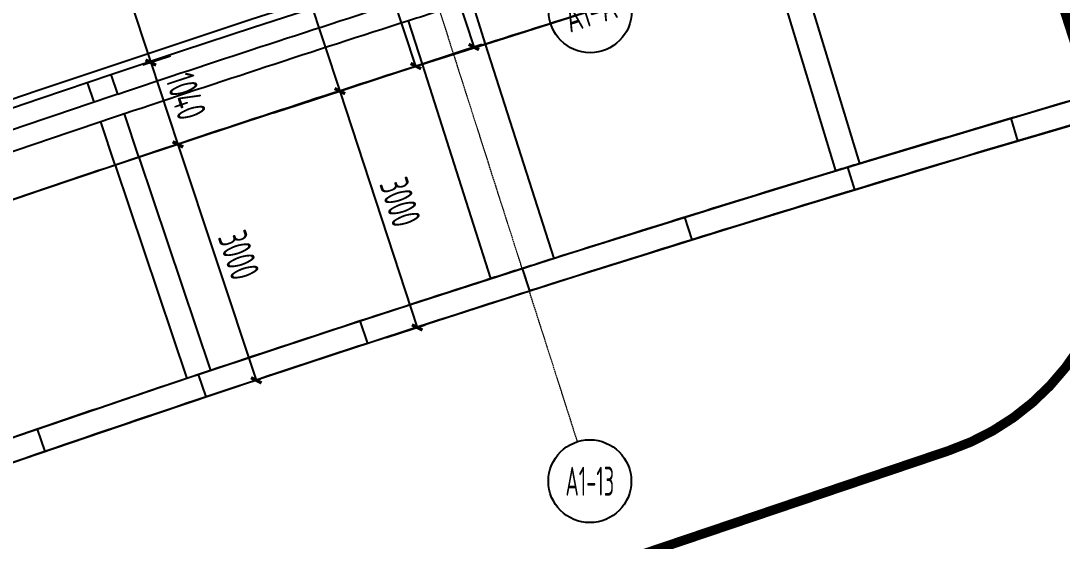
# Model space of a CAD drawing. Header units: millimetres. Extents: x 0 to 12110233, y -6694180 to 0.
# Drawn here: x 11685591 to 11698151, y -6424749 to -6418470 of the extents above; entities that cross this region are included whole.
import ezdxf
from ezdxf.enums import TextEntityAlignment as Align

# ---------------------------------------------------------------- set-up
doc = ezdxf.new("R2010")
doc.units = ezdxf.units.MM
doc.header["$LTSCALE"] = 10
for name, pattern in [('A1-RG-AXIS-3~4F$0$CENTER', [50.8, 31.75, -6.35, 6.35, -6.35]), ('A1-RI-F3$0$CENTER', [50.8, 31.75, -6.35, 6.35, -6.35]), ('A1-RI-F3$0$DASHED', [0.75, 0.5, -0.25])]:
    doc.linetypes.add(name, pattern=pattern)
for name, color, linetype in [('A1-RG-AXIS-3~4F$0$A-DIMS-100', 1, 'Continuous'), ('A1-RG-AXIS-3~4F$0$A-SYMB-NAME', 13, 'Continuous'), ('A1-RI-F3$0$A-COLU-HATH', 8, 'Continuous'), ('A1-RI-F3$0$A-DIMS-1：100', 1, 'Continuous'), ('A1-RI-F3$0$A-SYMB', 4, 'Continuous'), ('A1-RI-F3$0$A-SYMB-NAME', 4, 'Continuous'), ('A1-RI-F3$0$A-TEXT1', 4, 'Continuous'), ('A1-RI-F3$0$A1-RI-F3$0$A-DETL-PEN1', 245, 'Continuous'), ('A1-RI-F3$0$A1-RI-F3$0$A-DETL-PEN2', 233, 'Continuous'), ('A1-RI-F3$0$Crescent canopy$0$A-DETL-PEN1', 245, 'Continuous'), ('A1-RI-F3$0$Crescent canopy$0$A-DETL-PEN2', 233, 'Continuous')]:
    doc.layers.add(name, color=color, linetype=linetype)
doc.layers.add('A1-RG-AXIS-3~4F$0$A-GRID', color=1, linetype='A1-RG-AXIS-3~4F$0$CENTER', lineweight=9)
doc.layers.add('A1-RI-F3$0$A-GRID', color=1, linetype='A1-RI-F3$0$CENTER', lineweight=9)
doc.styles.add('A1-RG-AXIS-3~4F$0$A1-RG-AXIS$0$XD2008', font='xd-hzs.shx', dxfattribs={"width": 0.7, "bigfont": 'xd-hztxt.shx'})
doc.styles.add('A1-RG-AXIS-3~4F$0$XD2008', font='xd-hzs.shx', dxfattribs={"width": 0.7, "bigfont": 'xd-hztxt.shx'})
doc.styles.add('A1-RI-F3$0$A1-RG-AXIS$0$XD2008', font='xd-hzs.shx', dxfattribs={"width": 0.7, "bigfont": 'xd-hztxt.shx'})
doc.styles.add('A1-RI-F3$0$ECADI', font='gbeitc.shx', dxfattribs={"width": 0.7, "bigfont": 'gbcbig.shx'})
doc.styles.add('A1-RI-F3$0$XD2008', font='xd-hzs.shx', dxfattribs={"width": 0.7, "bigfont": 'xd-hztxt.shx'})
doc.dimstyles.new('A1-RG-AXIS-3~4F$0$XD100$0', dxfattribs={"dimscale": 100, "dimtxt": 5.5, "dimasz": 1, "dimexe": 1, "dimexo": 2, "dimgap": 0.5, "dimtad": 1, "dimdec": 0, "dimdsep": 46, "dimtxsty": 'A1-RG-AXIS-3~4F$0$XD2008', "dimblk": 'A1-RG-AXIS-3~4F$0$_ArchTick', "dimblk1": 'A1-RG-AXIS-3~4F$0$_ArchTick', "dimblk2": 'A1-RG-AXIS-3~4F$0$_ArchTick', "dimsah": 1, "dimcen": 2.5, "dimclrt": 4, "dimazin": 0, "dimtfac": 1, "dimtdec": 0, "dimtix": 1, "dimtmove": 0, "dimatfit": 3, "dimfxl": 0, "dimtolj": 1, "dimtzin": 0, "dimarcsym": 0})
doc.dimstyles.new('A1-RI-F3$0$XD100$0', dxfattribs={"dimscale": 100, "dimtxt": 3.5, "dimasz": 2, "dimexe": 1, "dimexo": 2, "dimgap": 1, "dimtad": 1, "dimdec": 0, "dimdsep": 46, "dimtxsty": 'A1-RI-F3$0$XD2008', "dimblk1": 'A1-RI-F3$0$_ArchTick', "dimblk2": 'A1-RI-F3$0$_ArchTick', "dimsah": 1, "dimcen": 2.5, "dimclrd": 1, "dimclre": 1, "dimclrt": 4, "dimaunit": 1, "dimadec": 0, "dimazin": 0, "dimtfac": 1, "dimtdec": 0, "dimtix": 1, "dimtmove": 2, "dimatfit": 3, "dimfxl": 0, "dimtolj": 1, "dimtzin": 0, "dimarcsym": 0})

# ---------------------------------------------------------------- blocks, each defined once
blk = doc.blocks.new('A1-RI-F3$0$_ArchTick')
at = {"color": 0, "linetype": 'ByBlock', "const_width": 0.4}
blk.add_lwpolyline([(-0.5, -0.5), (0.5, 0.5)], dxfattribs=at)
blk = doc.blocks.new('*D43')
at = {"layer": 'A1-RI-F3$0$A-DIMS-1：100', "color": 1, "linetype": 'ByBlock', "lineweight": -2}
for p, q in [((11679737, -6392507), (11682247, -6391681)), ((11682152, -6391712), (11691055, -6418786)), ((11688640, -6419580), (11691150, -6418754))]:
    blk.add_line(p, q, dxfattribs=at)
at = {"layer": 'A1-RI-F3$0$A-DIMS-1：100', "color": 1, "linetype": 'ByBlock', "lineweight": -2, "xscale": 100, "yscale": 100, "zscale": 100}
for p, rotation in [((11682152, -6391712), 108.2035673494303), ((11691055, -6418786), 288.2035673494303)]:
    blk.add_blockref('A1-RI-F3$0$_ArchTick', p, dxfattribs=dict(at, rotation=rotation))
at = {"layer": 'A1-RI-F3$0$A-DIMS-1：100', "color": 4, "linetype": 'ByBlock', "insert": (11686865, -6405163), "char_height": 350, "attachment_point": 5, "rotation": 288.2036, "style": 'A1-RI-F3$0$XD2008'}
blk.add_mtext('\\A1;28500', dxfattribs=at)
blk = doc.blocks.new('*D444')
at = {"layer": 'A1-RI-F3$0$A-DIMS-1：100', "color": 1, "linetype": 'ByBlock', "lineweight": -2}
for p, q in [((11689066, -6419440), (11689534, -6419287)), ((11689439, -6419318), (11690372, -6422170)), ((11689999, -6422292), (11690467, -6422139))]:
    blk.add_line(p, q, dxfattribs=at)
at = {"layer": 'A1-RI-F3$0$A-DIMS-1：100', "color": 1, "linetype": 'ByBlock', "lineweight": -2, "xscale": 100, "yscale": 100, "zscale": 100}
for p, rotation in [((11689439, -6419318), 108.1144363335057), ((11690372, -6422170), 288.1144363335057)]:
    blk.add_blockref('A1-RI-F3$0$_ArchTick', p, dxfattribs=dict(at, rotation=rotation))
at = {"layer": 'A1-RI-F3$0$A-DIMS-1：100', "color": 4, "linetype": 'ByBlock', "insert": (11690167, -6420659), "char_height": 350, "attachment_point": 5, "rotation": 288.1144, "style": 'A1-RI-F3$0$XD2008'}
blk.add_mtext('\\A1;3000', dxfattribs=at)
blk = doc.blocks.new('A1-RI-F3$0$A1zhouhao')
at = {"color": 13}
blk.add_circle((11937809, -6402822), 500, dxfattribs=at)
at = {"style": 'A1-RI-F3$0$A1-RG-AXIS$0$XD2008', "width": 0.7}
blk.add_attdef('GRID', text='', height=500, dxfattribs=at).set_placement((11937809, -6402822), align=Align.MIDDLE)
blk = doc.blocks.new('A1-RI-F3$0$A$C2EA612DB')
at = {"layer": 'A1-RI-F3$0$A-GRID', "ltscale": 0.05}
blk.add_line((0, 15647), (4685, 976), dxfattribs=at)
at = {"layer": 'A1-RI-F3$0$A-SYMB-NAME', "linetype": 'ByBlock'}
ref = blk.add_blockref('A1-RI-F3$0$A1zhouhao', (-11932972, 6403322), dxfattribs=at)
ref.add_attrib('GRID', 'A1-13', dxfattribs={"layer": '0', "color": 4, "height": 350, "style": 'A1-RI-F3$0$A1-RG-AXIS$0$XD2008', "width": 0.6}).set_placement((4837, 500), align=Align.MIDDLE)
blk = doc.blocks.new('*D484')
at = {"layer": 'A1-RI-F3$0$A-DIMS-1：100', "color": 1, "linetype": 'ByBlock', "lineweight": -2}
for p, q in [((11686722, -6417496), (11686579, -6417544)), ((11686674, -6417512), (11687159, -6418974)), ((11687207, -6418958), (11687064, -6419005))]:
    blk.add_line(p, q, dxfattribs=at)
at = {"layer": 'A1-RI-F3$0$A-DIMS-1：100', "color": 1, "linetype": 'ByBlock', "lineweight": -2, "xscale": 100, "yscale": 100, "zscale": 100}
for p, rotation in [((11686674, -6417512), 108.3551080774253), ((11687159, -6418974), 288.3551080774253)]:
    blk.add_blockref('A1-RI-F3$0$_ArchTick', p, dxfattribs=dict(at, rotation=rotation))
at = {"layer": 'A1-RI-F3$0$A-DIMS-1：100', "color": 4, "linetype": 'ByBlock', "insert": (11687151, -6418073), "char_height": 350, "attachment_point": 5, "rotation": 288.3551, "style": 'A1-RI-F3$0$XD2008'}
blk.add_mtext('\\A1;1540', dxfattribs=at)
blk = doc.blocks.new('*D485')
at = {"layer": 'A1-RI-F3$0$A-DIMS-1：100', "color": 1, "linetype": 'ByBlock', "lineweight": -2}
for p, q in [((11687397, -6418895), (11687064, -6419005)), ((11687159, -6418974), (11687486, -6419961)), ((11687723, -6419882), (11687391, -6419992))]:
    blk.add_line(p, q, dxfattribs=at)
at = {"layer": 'A1-RI-F3$0$A-DIMS-1：100', "color": 1, "linetype": 'ByBlock', "lineweight": -2, "xscale": 100, "yscale": 100, "zscale": 100}
for p, rotation in [((11687159, -6418974), 108.3156369806384), ((11687486, -6419961), 288.3156369806384)]:
    blk.add_blockref('A1-RI-F3$0$_ArchTick', p, dxfattribs=dict(at, rotation=rotation))
at = {"layer": 'A1-RI-F3$0$A-DIMS-1：100', "color": 4, "linetype": 'ByBlock', "insert": (11687583, -6419381), "char_height": 350, "attachment_point": 5, "rotation": 288.3156, "style": 'A1-RI-F3$0$XD2008'}
blk.add_mtext('\\A1;1040', dxfattribs=at)
blk = doc.blocks.new('*D486')
at = {"layer": 'A1-RI-F3$0$A-DIMS-1：100', "color": 1, "linetype": 'ByBlock', "lineweight": -2}
for p, q in [((11687534, -6419945), (11687391, -6419992)), ((11687486, -6419961), (11688431, -6422808)), ((11688478, -6422793), (11688336, -6422840))]:
    blk.add_line(p, q, dxfattribs=at)
at = {"layer": 'A1-RI-F3$0$A-DIMS-1：100', "color": 1, "linetype": 'ByBlock', "lineweight": -2, "xscale": 100, "yscale": 100, "zscale": 100}
for p, rotation in [((11687486, -6419961), 108.3550010248351), ((11688431, -6422808), 288.3550010248351)]:
    blk.add_blockref('A1-RI-F3$0$_ArchTick', p, dxfattribs=dict(at, rotation=rotation))
at = {"layer": 'A1-RI-F3$0$A-DIMS-1：100', "color": 4, "linetype": 'ByBlock', "insert": (11688220, -6421298), "char_height": 350, "attachment_point": 5, "rotation": 288.355, "style": 'A1-RI-F3$0$XD2008'}
blk.add_mtext('\\A1;3000', dxfattribs=at)
blk = doc.blocks.new('A1-RG-AXIS-3~4F$0$_ArchTick')
at = {"color": 0, "linetype": 'ByBlock', "const_width": 0.4}
blk.add_lwpolyline([(-0.5, -0.5), (0.5, 0.5)], dxfattribs=at)
blk = doc.blocks.new('*D713')
at = {"layer": 'A1-RG-AXIS-3~4F$0$A-DIMS-100', "color": 0, "lineweight": -2}
for p, q in [((11680096, -6393230), (11681807, -6392668)), ((11690356, -6419016), (11681712, -6392699)), ((11688740, -6419547), (11690451, -6418985))]:
    blk.add_line(p, q, dxfattribs=at)
at = {"layer": 'A1-RG-AXIS-3~4F$0$A-DIMS-100', "color": 0, "lineweight": -2, "xscale": 100, "yscale": 100, "zscale": 100}
for p, rotation in [((11681712, -6392699), 108.182712823025), ((11690356, -6419016), 288.182712823025)]:
    blk.add_blockref('A1-RG-AXIS-3~4F$0$_ArchTick', p, dxfattribs=dict(at, rotation=rotation))
at = {"layer": 'A1-RG-AXIS-3~4F$0$A-DIMS-100', "color": 4, "insert": (11686260, -6405784), "char_height": 375, "attachment_point": 5, "rotation": 288.1827, "style": 'A1-RG-AXIS-3~4F$0$XD2008'}
blk.add_mtext('\\A1;27700', dxfattribs=at)
blk = doc.blocks.new('*D723')
at = {"layer": 'A1-RG-AXIS-3~4F$0$A-DIMS-100', "color": 0, "lineweight": -2}
for p, q in [((11687442, -6415132), (11688101, -6414916)), ((11688005, -6414947), (11689439, -6419318)), ((11688876, -6419503), (11689534, -6419287))]:
    blk.add_line(p, q, dxfattribs=at)
at = {"layer": 'A1-RG-AXIS-3~4F$0$A-DIMS-100', "color": 0, "lineweight": -2, "xscale": 100, "yscale": 100, "zscale": 100}
for p, rotation in [((11688005, -6414947), 108.1543853283377), ((11689439, -6419318), 288.1543853283377)]:
    blk.add_blockref('A1-RG-AXIS-3~4F$0$_ArchTick', p, dxfattribs=dict(at, rotation=rotation))
at = {"layer": 'A1-RG-AXIS-3~4F$0$A-DIMS-100', "color": 4, "insert": (11688948, -6417058), "char_height": 375, "attachment_point": 5, "rotation": 288.1544, "style": 'A1-RG-AXIS-3~4F$0$XD2008'}
blk.add_mtext('\\A1;4600', dxfattribs=at)
blk = doc.blocks.new('A1-RG-AXIS-3~4F$0$A1zhouhao')
at = {"color": 13}
blk.add_circle((11937809, -6402822), 500, dxfattribs=at)
at = {"style": 'A1-RG-AXIS-3~4F$0$A1-RG-AXIS$0$XD2008', "width": 0.7}
blk.add_attdef('GRID', text='', height=500, dxfattribs=at).set_placement((11937809, -6402822), align=Align.MIDDLE)
blk = doc.blocks.new('A1-RI-F3$0$A1-RI-F3$0$CRESCENT')
at = {"layer": 'A1-RI-F3$0$A1-RI-F3$0$A-DETL-PEN1'}
for radius, start, end in [(291580, 107.79006, 130.53329), (291480, 107.79008, 130.53322), (290140, 107.79045, 130.53224), (290040, 107.79047, 130.53216)]:
    blk.add_arc((761388, 423551), radius, start, end, dxfattribs=at)
at = {"layer": 'A1-RI-F3$0$A1-RI-F3$0$A-DETL-PEN2'}
for p, q in [((678364, 697523), (677575, 700121)), ((678077, 697436), (677288, 700034)), ((673851, 698965), (673684, 699489)), ((673089, 698722), (672922, 699246)), ((674677, 696379), (673851, 698965)), ((673915, 696135), (673089, 698722)), ((669414, 698359), (669335, 698596)), ((669130, 698264), (669050, 698501)), ((669669, 697601), (669494, 698122)), ((669384, 697505), (669209, 698027)), ((680272, 697797), (680191, 698070)), ((669669, 697601), (670532, 695026)), ((669384, 697505), (670247, 694931)), ((678303, 697207), (678221, 697480)), ((676341, 696603), (676256, 696875)), ((674383, 695986), (674296, 696257)), ((672429, 695354), (672340, 695625)), ((670480, 694708), (670389, 694979)), ((668443, 694318), (668536, 694049))]:
    blk.add_line(p, q, dxfattribs=at)
for centre, radius, start, end in [((761380, 423550), 288986, 105.8232, 130.74813), ((761389, 423548), 291834, 108.56367, 109.27839), ((761383, 423567), 289773, 107.79054, 108.50454), ((761383, 423567), 289524, 107.7906, 108.50452), ((761380, 423550), 286271, 105.7964, 131.29161), ((761380, 423550), 285986, 105.79356, 131.34926), ((761382, 423569), 289772, 108.50454, 108.56386), ((761389, 423548), 289794, 108.56388, 109.27783), ((761382, 423569), 289522, 108.50452, 108.56389), ((761389, 423548), 289544, 108.5639, 109.27776)]:
    blk.add_arc(centre, radius, start, end, dxfattribs=at)
blk = doc.blocks.new('A1-RI-F3$0$Crescent canopy$0$CRESCENT')
at = {"layer": 'A1-RI-F3$0$Crescent canopy$0$A-DETL-PEN1'}
for radius, start, end in [(291580, 107.79006, 130.53329), (291480, 107.79008, 130.53322), (290140, 107.79045, 130.53224), (290040, 107.79047, 130.53216)]:
    blk.add_arc((761388, 423551), radius, start, end, dxfattribs=at)
at = {"layer": 'A1-RI-F3$0$Crescent canopy$0$A-DETL-PEN2'}
for p, q in [((678364, 697523), (677575, 700121)), ((678077, 697436), (677288, 700034)), ((673851, 698965), (673684, 699489)), ((673089, 698722), (672922, 699246)), ((674677, 696379), (673851, 698965)), ((673915, 696135), (673089, 698722)), ((669414, 698359), (669335, 698596)), ((669130, 698264), (669050, 698501)), ((669669, 697601), (669494, 698122)), ((669384, 697505), (669209, 698027)), ((680272, 697797), (680191, 698070)), ((669669, 697601), (670532, 695026)), ((669384, 697505), (670247, 694931)), ((678303, 697207), (678221, 697480)), ((676341, 696603), (676256, 696875)), ((674383, 695986), (674296, 696257)), ((672429, 695354), (672340, 695625)), ((670480, 694708), (670389, 694979)), ((668443, 694318), (668536, 694049))]:
    blk.add_line(p, q, dxfattribs=at)
for centre, radius, start, end in [((761389, 423548), 291834, 108.56367, 109.27839), ((761407, 423491), 289053, 106.91863, 107.63214), ((761382, 423569), 288972, 107.00764, 107.54292), ((761383, 423567), 289773, 107.79054, 108.50454), ((761383, 423567), 289524, 107.63229, 107.7906), ((761383, 423567), 289524, 107.7906, 108.50452), ((761383, 423567), 288974, 107.63214, 107.79076), ((761383, 423567), 288974, 107.79076, 108.50446), ((761378, 423585), 286240, 106.14615, 106.85887), ((761382, 423569), 289772, 108.50454, 108.56386), ((761376, 423593), 285946, 106.06608, 106.47712), ((761389, 423548), 289794, 108.56388, 109.27783), ((761382, 423569), 289522, 108.50452, 108.56389), ((761389, 423548), 289544, 108.5639, 109.27776), ((761382, 423572), 285969, 106.47712, 106.88888), ((761382, 423569), 288972, 108.50446, 108.56394), ((761389, 423548), 288994, 108.56396, 109.27761), ((761387, 423553), 286274, 106.85867, 106.91871), ((761407, 423492), 286338, 106.91891, 107.63138), ((761402, 423507), 286037, 106.88888, 107.30017), ((761410, 423480), 286065, 107.30017, 107.71141), ((761383, 423567), 286259, 107.63138, 107.79151), ((761396, 423525), 286302, 107.79143, 108.504), ((761405, 423497), 286047, 107.71141, 108.12268), ((761385, 423556), 285985, 108.12268, 108.53404), ((761382, 423569), 286257, 108.50418, 108.56423), ((761372, 423595), 286228, 108.56407, 109.27682), ((761374, 423591), 285948, 108.53405, 108.94546), ((761371, 423599), 285940, 108.94546, 109.35689)]:
    blk.add_arc(centre, radius, start, end, dxfattribs=at)
blk = doc.blocks.new('A1-RG-AXIS-3~4F')
at = {"layer": 'A1-RG-AXIS-3~4F$0$A-GRID', "ltscale": 0.05}
for points in [[(11690526.5, -6414141.6, 0.1045271), (11584753.6, -6473784.9, 0.1045271)], [(11691982.6, -6418505.7, 0.1046376), (11587756.3, -6477270.1)]]:
    blk.add_lwpolyline(points, format="xyb", dxfattribs=at)
blk.add_arc((11778731.9, -6694178.6), 301700, 107.53359, 131.336201, dxfattribs=at)
at = {"layer": 'A1-RG-AXIS-3~4F$0$A-SYMB-NAME', "linetype": 'ByBlock'}
ref = blk.add_blockref('A1-RG-AXIS-3~4F$0$A1zhouhao', (-1618962.3, -3905692.8), dxfattribs=dict(at, rotation=17.51742783054321))
ref.add_attrib('GRID', 'A1-A', dxfattribs={"layer": '0', "color": 4, "height": 350, "rotation": 17.51743, "style": 'A1-RG-AXIS-3~4F$0$A1-RG-AXIS$0$XD2008', "width": 0.7}).set_placement((11692459.4, -6418355.2), align=Align.MIDDLE)
at = {"layer": 'A1-RG-AXIS-3~4F$0$A-DIMS-100'}
for p1, p2, distance, picture, middle in [((11688550, -6419609.5), (11679906.2, -6393292.6), -1900.9, '*D713', (11686259.7, -6405783.8)), ((11687252.5, -6415193.8), (11688685.7, -6419564.9), 792.5, '*D723', (11688947.8, -6417058.5))]:
    dim = blk.add_aligned_dim(p1=p1, p2=p2, distance=distance, dimstyle='A1-RG-AXIS-3~4F$0$XD100$0', override={"dimtxt": 3.75}, dxfattribs=at)
    dim.commit()
    dim.dimension.update_dxf_attribs({"geometry": picture, "text_midpoint": middle})
blk = doc.blocks.new('A1-RI-F3')
at = {"layer": 'A1-RI-F3$0$A-SYMB', "linetype": 'A1-RI-F3$0$DASHED', "const_width": 114.3, "elevation": 0}
blk.add_lwpolyline([(11689003.3, -6426288.4), (11696783.2, -6423656.4, 0.4100141), (11698677.1, -6419894.1), (11695424.7, -6409805.5, 0.4184304), (11691607.9, -6407884.2), (11683529.9, -6410617.2, 0.4187079), (11681664.7, -6414463.9), (11685215.2, -6424451.5, 0.4097286)], format="xyb", close=True, dxfattribs=at)
for name, p in [('A1-RG-AXIS-3~4F', (0, 0)), ('A1-RI-F3$0$Crescent canopy$0$CRESCENT', (11017346, -7117715.9))]:
    blk.add_blockref(name, p)
at = {"layer": 'A1-RI-F3$0$A-COLU-HATH', "linetype": 'ByBlock'}
blk.add_blockref('A1-RI-F3$0$A$C2EA612DB', (11687617.4, -6424525.2), dxfattribs=at)
at = {"layer": 'A1-RI-F3$0$Crescent canopy$0$A-DETL-PEN2'}
blk.add_blockref('A1-RI-F3$0$A1-RI-F3$0$CRESCENT', (11017346, -7117715.9), dxfattribs=at)
at = {"layer": 'A1-RI-F3$0$A-TEXT1', "style": 'A1-RI-F3$0$ECADI', "width": 0.7}
for tag, p in [('（-0.050）', (11743140.2, -6434229.8)), ('（结构标高）', (11749919, -6434229.8))]:
    blk.add_attdef(tag, p, '', height=321.4, dxfattribs=at)
at = {"layer": 'A1-RI-F3$0$A-DIMS-1：100', "linetype": 'ByBlock'}
for p1, p2, distance, picture, middle in [((11679546.9, -6392569), (11688450, -6419642.3), 2742.4, '*D43', (11686864.9, -6405163)), ((11687586.4, -6418832.1), (11687913.2, -6419819.4), -450.2, '*D485', (11687583.5, -6419380.9)), ((11688875.8, -6419502.6), (11689808.6, -6422354), 592.5, '*D444', (11690166.7, -6420658.6)), ((11687723.4, -6419882.3), (11688668.1, -6422729.7), -249.8, '*D486', (11688219.6, -6421298.1))]:
    dim = blk.add_aligned_dim(p1=p1, p2=p2, distance=distance, dimstyle='A1-RI-F3$0$XD100$0', override={"dimasz": 1, "dimadec": 2, "dimazin": 2}, dxfattribs=at)
    dim.commit()
    dim.dimension.update_dxf_attribs({"geometry": picture, "text_midpoint": middle})
dim = blk.add_linear_dim(base=(11687159.3, -6418973.8), p1=(11686911.6, -6417433.4), p2=(11687396.6, -6418895), angle=288.35511, dimstyle='A1-RI-F3$0$XD100$0', override={"dimasz": 1, "dimadec": 2, "dimazin": 2}, dxfattribs=at)
dim.commit()
dim.dimension.update_dxf_attribs({"geometry": '*D484', "text_midpoint": (11687150.8, -6418073.1), "dimtype": 129})

msp = doc.modelspace()

# ---------------------------------------------------------------- block references
msp.add_blockref('A1-RI-F3', (0, 0))

doc.saveas('drawing.dxf')
